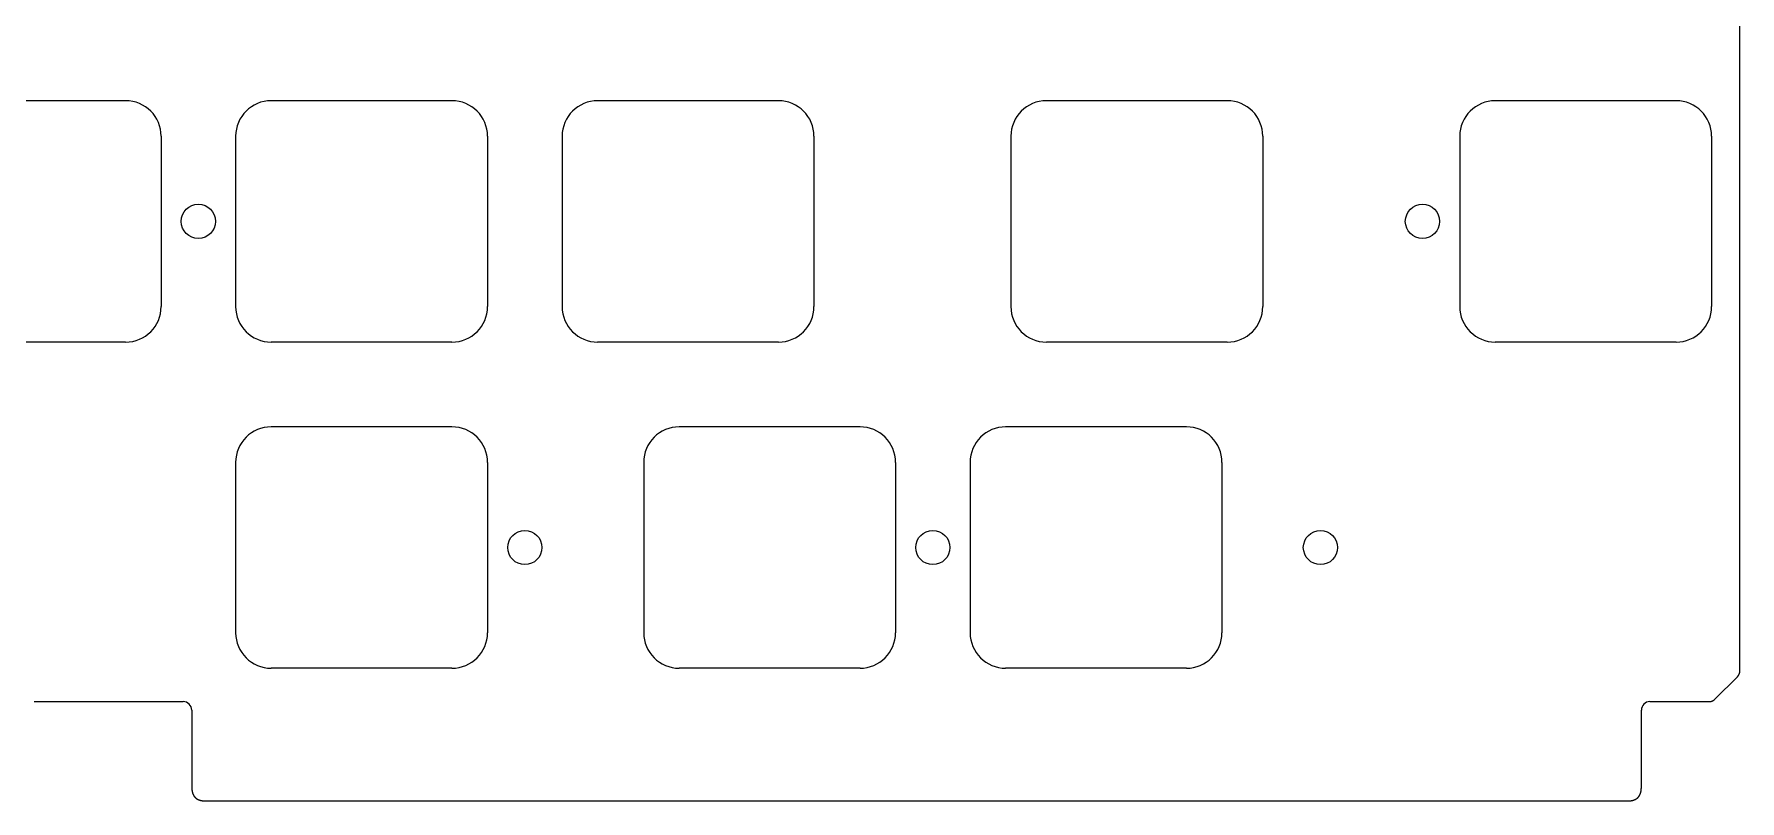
# Model space of a CAD drawing. Header units: millimetres. Extents: x -9 to 276, y -91 to 15.
# Drawn here: x 176.1 to 275.7, y -91 to -46.2 of the extents above; entities that cross this region are included whole.
import ezdxf

# ---------------------------------------------------------------- set-up
doc = ezdxf.new("R2010")
doc.units = ezdxf.units.MM
doc.layers.add('BLACK', color=7, linetype='CONTINUOUS')
doc.layers.add('Edge.Cuts', color=53, linetype='CONTINUOUS', true_color=0xc8a339)

msp = doc.modelspace()

# ---------------------------------------------------------------- linework, layer by layer
at = {"layer": 'BLACK', "linetype": 'Continuous'}
for p, q in [((245.78125, -50.1), (235.231249, -50.1)), ((271.975, -50.1), (261.424999, -50.1)), ((233.15625, -52.175), (233.15625, -62.125001)), ((247.85625, -52.175), (247.85625, -62.125)), ((259.35, -52.175), (259.35, -62.125001)), ((274.05, -52.175), (274.05, -62.125)), ((245.78125, -64.2), (235.23125, -64.2)), ((271.975, -64.2), (261.425, -64.2))]:
    msp.add_line(p, q, dxfattribs=at)
at = {"layer": 'BLACK'}
msp.add_circle((257.175, -57.15), 1, dxfattribs=at)
for centre, radius, start, end in [((235.231254, -52.175004), 2.075004, 90.00013806, 179.99988955), ((245.78125, -52.175), 2.075, 0, 90), ((261.425004, -52.175004), 2.075004, 90.00013806, 179.99988955), ((271.975, -52.175), 2.075, 0, 90), ((235.231252, -62.124998), 2.075002, 180.00008284, 269.99994478), ((245.78125, -62.125), 2.075, 270, 0), ((261.425002, -62.124998), 2.075002, 180.00008284, 269.99994478), ((271.975, -62.125), 2.075, 270, 0)]:
    msp.add_arc(centre, radius, start, end, dxfattribs=at)
at = {"layer": 'Edge.Cuts', "linetype": 'CONTINUOUS'}
for p, q in [((275.7, -83.39289), (275.7, 7.192893)), ((181.4875, -50.1), (170.9375, -50.1)), ((200.5375, -50.1), (189.9875, -50.1)), ((219.5875, -50.1), (209.0375, -50.1)), ((183.5625, -52.175), (183.5625, -62.125)), ((187.9125, -52.175), (187.9125, -62.125)), ((202.6125, -52.175), (202.6125, -62.125)), ((206.9625, -52.175), (206.9625, -62.125)), ((221.6625, -52.175), (221.6625, -62.125)), ((181.4875, -64.2), (170.9375, -64.2)), ((200.5375, -64.2), (189.9875, -64.2)), ((219.5875, -64.2), (209.0375, -64.2)), ((275.645185, -83.623601), (275.646602, -83.620891)), ((275.646602, -83.620891), (275.648, -83.618173)), ((275.648, -83.618173), (275.649379, -83.61545)), ((275.649379, -83.61545), (275.65074, -83.612718)), ((275.65074, -83.612718), (275.652081, -83.60998)), ((275.652081, -83.60998), (275.653404, -83.607234)), ((275.653404, -83.607234), (275.654708, -83.604482)), ((275.654708, -83.604482), (275.655994, -83.601722)), ((275.655994, -83.601722), (275.65726, -83.598956)), ((275.65726, -83.598956), (275.658508, -83.596181)), ((275.658508, -83.596181), (275.659737, -83.5934)), ((275.659737, -83.5934), (275.660948, -83.590611)), ((275.660948, -83.590611), (275.66214, -83.587815)), ((275.66214, -83.587815), (275.663314, -83.585011)), ((275.663314, -83.585011), (275.665606, -83.57938)), ((275.665606, -83.57938), (275.667824, -83.573718)), ((275.667824, -83.573718), (275.669968, -83.568026)), ((275.669968, -83.568026), (275.672039, -83.562301)), ((275.672039, -83.562301), (275.674036, -83.556544)), ((275.674036, -83.556544), (275.67596, -83.550754)), ((275.67596, -83.550754), (275.677811, -83.54493)), ((275.677811, -83.54493), (275.679589, -83.539073)), ((275.679589, -83.539073), (275.681294, -83.533181)), ((275.681294, -83.533181), (275.682925, -83.527254)), ((275.682925, -83.527254), (275.684483, -83.521292)), ((275.684483, -83.521292), (275.685968, -83.515293)), ((275.685968, -83.515293), (275.68738, -83.509257)), ((275.68738, -83.509257), (275.688718, -83.503184)), ((275.688718, -83.503184), (275.689983, -83.497072)), ((275.689983, -83.497072), (275.691174, -83.490922)), ((275.691174, -83.490922), (275.692291, -83.484733)), ((275.692291, -83.484733), (275.693333, -83.478504)), ((275.693333, -83.478504), (275.694302, -83.472234)), ((275.694302, -83.472234), (275.695196, -83.465924)), ((275.695196, -83.465924), (275.696015, -83.459571)), ((275.696015, -83.459571), (275.696758, -83.453176)), ((275.696758, -83.453176), (275.697426, -83.446738)), ((275.697426, -83.446738), (275.698018, -83.440255)), ((275.698018, -83.440255), (275.698534, -83.433729)), ((275.698534, -83.433729), (275.698973, -83.427157)), ((275.698973, -83.427157), (275.699334, -83.42054)), ((275.699334, -83.42054), (275.699618, -83.413876)), ((275.699618, -83.413876), (275.699824, -83.407164)), ((275.699824, -83.407164), (275.699952, -83.400405)), ((275.699952, -83.400405), (275.7, -83.393597)), ((275.7, -83.393597), (275.7, -83.39289)), ((274.246446, -85.05355), (275.553553, -83.746443)), ((275.553553, -83.746443), (275.555963, -83.744019)), ((275.555963, -83.744019), (275.558354, -83.741586)), ((275.558354, -83.741586), (275.560718, -83.739151)), ((275.560718, -83.739151), (275.563063, -83.736707)), ((275.563063, -83.736707), (275.565383, -83.734261)), ((275.565383, -83.734261), (275.567682, -83.731807)), ((275.567682, -83.731807), (275.569957, -83.72935)), ((275.569957, -83.72935), (275.572212, -83.726885)), ((275.572212, -83.726885), (275.574442, -83.724418)), ((275.574442, -83.724418), (275.576653, -83.721942)), ((275.576653, -83.721942), (275.57884, -83.719463)), ((275.57884, -83.719463), (275.581007, -83.716976)), ((275.581007, -83.716976), (275.58315, -83.714487)), ((275.58315, -83.714487), (275.585273, -83.711989)), ((275.585273, -83.711989), (275.587373, -83.709488)), ((275.587373, -83.709488), (275.589453, -83.706979)), ((275.589453, -83.706979), (275.591511, -83.704467)), ((275.591511, -83.704467), (275.593548, -83.701947)), ((275.593548, -83.701947), (275.595563, -83.699423)), ((275.595563, -83.699423), (275.597559, -83.696892)), ((275.597559, -83.696892), (275.599532, -83.694357)), ((275.599532, -83.694357), (275.601485, -83.691814)), ((275.601485, -83.691814), (275.603416, -83.689268)), ((275.603416, -83.689268), (275.605329, -83.686713)), ((275.605329, -83.686713), (275.607218, -83.684155)), ((275.607218, -83.684155), (275.609089, -83.681589)), ((275.609089, -83.681589), (275.610938, -83.679019)), ((275.610938, -83.679019), (275.612768, -83.676441)), ((275.612768, -83.676441), (275.614577, -83.67386)), ((275.614577, -83.67386), (275.616366, -83.67127)), ((275.616366, -83.67127), (275.618134, -83.668676)), ((275.618134, -83.668676), (275.619883, -83.666074)), ((275.619883, -83.666074), (275.621611, -83.663468)), ((275.621611, -83.663468), (275.62332, -83.660854)), ((275.62332, -83.660854), (275.625008, -83.658235)), ((275.625008, -83.658235), (275.626678, -83.655609)), ((275.626678, -83.655609), (275.628327, -83.652978)), ((275.628327, -83.652978), (275.629957, -83.650339)), ((275.629957, -83.650339), (275.631566, -83.647695)), ((275.631566, -83.647695), (275.633157, -83.645044)), ((275.633157, -83.645044), (275.634728, -83.642387)), ((275.634728, -83.642387), (275.63628, -83.639723)), ((275.63628, -83.639723), (275.637811, -83.637053)), ((275.637811, -83.637053), (275.639325, -83.634375)), ((275.639325, -83.634375), (275.640818, -83.631692)), ((275.640818, -83.631692), (275.642293, -83.629002)), ((275.642293, -83.629002), (275.643748, -83.626305)), ((275.643748, -83.626305), (275.645185, -83.623601)), ((176.149852, -85.199997), (184.850852, -85.199997)), ((270.450556, -85.199997), (273.892893, -85.199997)), ((273.892893, -85.199997), (273.896312, -85.199987)), ((273.896312, -85.199987), (273.899722, -85.199957)), ((273.899722, -85.199957), (273.903116, -85.199907)), ((273.903116, -85.199907), (273.906502, -85.199837)), ((273.906502, -85.199837), (273.909871, -85.199748)), ((273.909871, -85.199748), (273.913233, -85.199639)), ((273.913233, -85.199639), (273.916578, -85.19951)), ((273.916578, -85.19951), (273.919916, -85.199361)), ((273.919916, -85.199361), (273.923238, -85.199194)), ((273.923238, -85.199194), (273.926552, -85.199006)), ((273.926552, -85.199006), (273.929851, -85.1988)), ((273.929851, -85.1988), (273.933141, -85.198573)), ((273.933141, -85.198573), (273.936417, -85.198328)), ((273.936417, -85.198328), (273.939685, -85.198064)), ((273.939685, -85.198064), (273.942938, -85.19778)), ((273.942938, -85.19778), (273.946183, -85.197477)), ((273.946183, -85.197477), (273.949414, -85.197155)), ((273.949414, -85.197155), (273.952637, -85.196814)), ((273.952637, -85.196814), (273.955846, -85.196455)), ((273.955846, -85.196455), (273.959047, -85.196076)), ((273.959047, -85.196076), (273.962235, -85.195678)), ((273.962235, -85.195678), (273.965414, -85.195262)), ((273.965414, -85.195262), (273.96858, -85.194827)), ((273.96858, -85.194827), (273.971738, -85.194373)), ((273.971738, -85.194373), (273.974884, -85.1939)), ((273.974884, -85.1939), (273.978021, -85.193408)), ((273.978021, -85.193408), (273.981146, -85.192899)), ((273.981146, -85.192899), (273.984262, -85.19237)), ((273.984262, -85.19237), (273.987367, -85.191823)), ((273.987367, -85.191823), (273.990463, -85.191257)), ((273.990463, -85.191257), (273.993547, -85.190673)), ((273.993547, -85.190673), (273.996624, -85.19007)), ((273.996624, -85.19007), (273.999689, -85.189449)), ((273.999689, -85.189449), (274.002746, -85.188809)), ((274.002746, -85.188809), (274.005791, -85.188151)), ((274.005791, -85.188151), (274.008829, -85.187475)), ((274.008829, -85.187475), (274.011855, -85.18678)), ((274.011855, -85.18678), (274.014873, -85.186067)), ((274.014873, -85.186067), (274.017881, -85.185335)), ((274.017881, -85.185335), (274.020881, -85.184585)), ((274.020881, -85.184585), (274.02387, -85.183817)), ((274.02387, -85.183817), (274.026851, -85.183031)), ((274.026851, -85.183031), (274.029822, -85.182226)), ((274.029822, -85.182226), (274.032786, -85.181403)), ((274.032786, -85.181403), (274.035739, -85.180562)), ((274.035739, -85.180562), (274.038684, -85.179702)), ((274.038684, -85.179702), (274.04162, -85.178824)), ((274.04162, -85.178824), (274.044548, -85.177928)), ((274.044548, -85.177928), (274.047466, -85.177014)), ((274.047466, -85.177014), (274.050376, -85.176081)), ((274.050376, -85.176081), (274.053278, -85.17513)), ((274.053278, -85.17513), (274.056171, -85.174161)), ((274.056171, -85.174161), (274.059056, -85.173173)), ((274.059056, -85.173173), (274.061933, -85.172167)), ((274.061933, -85.172167), (274.064801, -85.171143)), ((274.064801, -85.171143), (274.067661, -85.1701)), ((274.067661, -85.1701), (274.070513, -85.16904)), ((274.070513, -85.16904), (274.073357, -85.16796)), ((274.073357, -85.16796), (274.076193, -85.166863)), ((274.076193, -85.166863), (274.079022, -85.165747)), ((274.079022, -85.165747), (274.081842, -85.164612)), ((274.081842, -85.164612), (274.084655, -85.16346)), ((274.084655, -85.16346), (274.090257, -85.161099)), ((274.090257, -85.161099), (274.095828, -85.158664)), ((274.095828, -85.158664), (274.10137, -85.156154)), ((274.10137, -85.156154), (274.106882, -85.153571)), ((274.106882, -85.153571), (274.112365, -85.150912)), ((274.112365, -85.150912), (274.11782, -85.148179)), ((274.11782, -85.148179), (274.123247, -85.14537)), ((274.123247, -85.14537), (274.128645, -85.142485)), ((274.128645, -85.142485), (274.134017, -85.139524)), ((274.134017, -85.139524), (274.139362, -85.136487)), ((274.139362, -85.136487), (274.14468, -85.133372)), ((274.14468, -85.133372), (274.149972, -85.13018)), ((274.149972, -85.13018), (274.155238, -85.126911)), ((274.155238, -85.126911), (274.160479, -85.123563)), ((274.160479, -85.123563), (274.165694, -85.120135)), ((274.165694, -85.120135), (274.170885, -85.116629)), ((274.170885, -85.116629), (274.176051, -85.113042)), ((274.176051, -85.113042), (274.181193, -85.109375)), ((274.181193, -85.109375), (274.186311, -85.105626)), ((274.186311, -85.105626), (274.191406, -85.101796)), ((274.191406, -85.101796), (274.196477, -85.097883)), ((274.196477, -85.097883), (274.201525, -85.093887)), ((274.201525, -85.093887), (274.20655, -85.089806)), ((274.20655, -85.089806), (274.211552, -85.085641)), ((274.211552, -85.085641), (274.216531, -85.081391)), ((274.216531, -85.081391), (274.221489, -85.077054)), ((274.221489, -85.077054), (274.226424, -85.072631)), ((274.226424, -85.072631), (274.231337, -85.068119)), ((274.231337, -85.068119), (274.236228, -85.063519)), ((274.236228, -85.063519), (274.241098, -85.05883)), ((274.241098, -85.05883), (274.245945, -85.05405)), ((274.245945, -85.05405), (274.246446, -85.05355)), ((185.350852, -85.699997), (185.350852, -90.199997)), ((269.950556, -90.199997), (269.950556, -85.699997)), ((185.350852, -90.199997), (185.350862, -90.205644)), ((185.350862, -90.205644), (185.350892, -90.211271)), ((185.350892, -90.211271), (185.350942, -90.216858)), ((185.350942, -90.216858), (185.351011, -90.222425)), ((185.351011, -90.222425), (185.351101, -90.227953)), ((185.351101, -90.227953), (185.351209, -90.233461)), ((185.351209, -90.233461), (185.351338, -90.23893)), ((185.351338, -90.23893), (185.351485, -90.24438)), ((185.351485, -90.24438), (185.351652, -90.249791)), ((185.351652, -90.249791), (185.351838, -90.255183)), ((185.351838, -90.255183), (185.352043, -90.260537)), ((185.352043, -90.260537), (185.352267, -90.265871)), ((185.352267, -90.265871), (185.352509, -90.271168)), ((185.352509, -90.271168), (185.352771, -90.276446)), ((185.352771, -90.276446), (185.353051, -90.281686)), ((185.353051, -90.281686), (185.35335, -90.286907)), ((185.35335, -90.286907), (185.353667, -90.292092)), ((185.353667, -90.292092), (185.354003, -90.297257)), ((185.354003, -90.297257), (185.354356, -90.302386)), ((185.354356, -90.302386), (185.354728, -90.307497)), ((185.354728, -90.307497), (185.355118, -90.312571)), ((185.355118, -90.312571), (185.355526, -90.317627)), ((185.355526, -90.317627), (185.355952, -90.322647)), ((185.355952, -90.322647), (185.356396, -90.327648)), ((185.356396, -90.327648), (185.356857, -90.332615)), ((185.356857, -90.332615), (185.357337, -90.337563)), ((185.357337, -90.337563), (185.357833, -90.342476)), ((185.357833, -90.342476), (185.358347, -90.347371)), ((185.358347, -90.347371), (185.358878, -90.352232)), ((185.358878, -90.352232), (185.359427, -90.357074)), ((185.359427, -90.357074), (185.359993, -90.361882)), ((185.359993, -90.361882), (185.360576, -90.366673)), ((185.360576, -90.366673), (185.361175, -90.371429)), ((185.361175, -90.371429), (185.361793, -90.376168)), ((185.361793, -90.376168), (185.362426, -90.380874)), ((185.362426, -90.380874), (185.363077, -90.385562)), ((185.363077, -90.385562), (185.363744, -90.390217)), ((185.363744, -90.390217), (185.364428, -90.394854)), ((185.364428, -90.394854), (185.365128, -90.399459)), ((185.365128, -90.399459), (185.365846, -90.404047)), ((185.365846, -90.404047), (185.366578, -90.408602)), ((185.366578, -90.408602), (185.367329, -90.41314)), ((185.367329, -90.41314), (185.368094, -90.417647)), ((185.368094, -90.417647), (185.368876, -90.422136)), ((185.368876, -90.422136), (185.369674, -90.426593)), ((185.369674, -90.426593), (185.370489, -90.431034)), ((185.370489, -90.431034), (185.371318, -90.435444)), ((185.371318, -90.435444), (185.372165, -90.439836)), ((185.372165, -90.439836), (185.373026, -90.444198)), ((185.373026, -90.444198), (185.373904, -90.448543)), ((185.373904, -90.448543), (185.374796, -90.452858)), ((185.374796, -90.452858), (185.375706, -90.457157)), ((185.375706, -90.457157), (185.376629, -90.461425)), ((185.376629, -90.461425), (185.377569, -90.465676)), ((185.377569, -90.465676), (185.378524, -90.469899)), ((185.378524, -90.469899), (185.379495, -90.474104)), ((185.379495, -90.474104), (185.38048, -90.478281)), ((185.38048, -90.478281), (185.381482, -90.482441)), ((185.381482, -90.482441), (185.382497, -90.486572)), ((185.382497, -90.486572), (185.383529, -90.490687)), ((185.383529, -90.490687), (185.384574, -90.494774)), ((185.384574, -90.494774), (185.385636, -90.498844)), ((185.385636, -90.498844), (185.386712, -90.502886)), ((185.386712, -90.502886), (185.387803, -90.506913)), ((185.387803, -90.506913), (185.388908, -90.510911)), ((185.388908, -90.510911), (185.39003, -90.514894)), ((185.39003, -90.514894), (185.391164, -90.518849)), ((185.391164, -90.518849), (185.392315, -90.522788)), ((185.392315, -90.522788), (185.393478, -90.5267)), ((185.393478, -90.5267), (185.394658, -90.530597)), ((185.394658, -90.530597), (185.395851, -90.534467)), ((185.395851, -90.534467), (185.397059, -90.53832)), ((185.397059, -90.53832), (185.398281, -90.542148)), ((185.398281, -90.542148), (185.399518, -90.54596)), ((185.399518, -90.54596), (185.400769, -90.549747)), ((185.400769, -90.549747), (185.402035, -90.553517)), ((185.402035, -90.553517), (185.403313, -90.557262)), ((185.403313, -90.557262), (185.404608, -90.560992)), ((185.404608, -90.560992), (185.405914, -90.564696)), ((185.405914, -90.564696), (185.407237, -90.568385)), ((185.407237, -90.568385), (185.408572, -90.57205)), ((185.408572, -90.57205), (185.409923, -90.575698)), ((185.409923, -90.575698), (185.411286, -90.579323)), ((185.411286, -90.579323), (185.412664, -90.582931)), ((185.412664, -90.582931), (185.414055, -90.586516)), ((185.414055, -90.586516), (185.415461, -90.590086)), ((185.415461, -90.590086), (185.41688, -90.593632)), ((269.88443, -90.593873), (269.887251, -90.586777)), ((269.887251, -90.586777), (269.890016, -90.579603)), ((269.890016, -90.579603), (269.892725, -90.57235)), ((269.892725, -90.57235), (269.895379, -90.565018)), ((269.895379, -90.565018), (269.897976, -90.557606)), ((269.897976, -90.557606), (269.900517, -90.550113)), ((269.900517, -90.550113), (269.903002, -90.542538)), ((269.903002, -90.542538), (269.905428, -90.53488)), ((269.905428, -90.53488), (269.907798, -90.527139)), ((269.907798, -90.527139), (269.910109, -90.519313)), ((269.910109, -90.519313), (269.912362, -90.511402)), ((269.912362, -90.511402), (269.914557, -90.503405)), ((269.914557, -90.503405), (269.916692, -90.495321)), ((269.916692, -90.495321), (269.918768, -90.487149)), ((269.918768, -90.487149), (269.920783, -90.478887)), ((269.920783, -90.478887), (269.922738, -90.470536)), ((269.922738, -90.470536), (269.924632, -90.462094)), ((269.924632, -90.462094), (269.926465, -90.45356)), ((269.926465, -90.45356), (269.928235, -90.444934)), ((269.928235, -90.444934), (269.929943, -90.436214)), ((269.929943, -90.436214), (269.931588, -90.427399)), ((269.931588, -90.427399), (269.933169, -90.418489)), ((269.933169, -90.418489), (269.934686, -90.409482)), ((269.934686, -90.409482), (269.936138, -90.400378)), ((269.936138, -90.400378), (269.937524, -90.391175)), ((269.937524, -90.391175), (269.938845, -90.381872)), ((269.938845, -90.381872), (269.940099, -90.372469)), ((269.940099, -90.372469), (269.941285, -90.362964)), ((269.941285, -90.362964), (269.942404, -90.353357)), ((269.942404, -90.353357), (269.943454, -90.343646)), ((269.943454, -90.343646), (269.944435, -90.33383)), ((269.944435, -90.33383), (269.945346, -90.323908)), ((269.945346, -90.323908), (269.946186, -90.31388)), ((269.946186, -90.31388), (269.946955, -90.303744)), ((269.946955, -90.303744), (269.947652, -90.293499)), ((269.947652, -90.293499), (269.948275, -90.283144)), ((269.948275, -90.283144), (269.948826, -90.272678)), ((269.948826, -90.272678), (269.949302, -90.2621)), ((269.949302, -90.2621), (269.949702, -90.251408)), ((269.949702, -90.251408), (269.950027, -90.240603)), ((269.950027, -90.240603), (269.950275, -90.229682)), ((269.950275, -90.229682), (269.950446, -90.218644)), ((269.950446, -90.218644), (269.950538, -90.207489)), ((269.950538, -90.207489), (269.950556, -90.199997)), ((185.41688, -90.593632), (185.418314, -90.597162)), ((185.418314, -90.597162), (185.41976, -90.600669)), ((185.41976, -90.600669), (185.421221, -90.604161)), ((185.421221, -90.604161), (185.422695, -90.60763)), ((185.422695, -90.60763), (185.424184, -90.611084)), ((185.424184, -90.611084), (185.425684, -90.614515)), ((185.425684, -90.614515), (185.4272, -90.617931)), ((185.4272, -90.617931), (185.428728, -90.621325)), ((185.428728, -90.621325), (185.430272, -90.624703)), ((185.430272, -90.624703), (185.431827, -90.62806)), ((185.431827, -90.62806), (185.433397, -90.631402)), ((185.433397, -90.631402), (185.434979, -90.634721)), ((185.434979, -90.634721), (185.436576, -90.638026)), ((185.436576, -90.638026), (185.438185, -90.64131)), ((185.438185, -90.64131), (185.439809, -90.644579)), ((185.439809, -90.644579), (185.441445, -90.647826)), ((185.441445, -90.647826), (185.443096, -90.651059)), ((185.443096, -90.651059), (185.444759, -90.654271)), ((185.444759, -90.654271), (185.446437, -90.657468)), ((185.446437, -90.657468), (185.448126, -90.660645)), ((185.448126, -90.660645), (185.44983, -90.663807)), ((185.44983, -90.663807), (185.451547, -90.666949)), ((185.451547, -90.666949), (185.453277, -90.670076)), ((185.453277, -90.670076), (185.45502, -90.673184)), ((185.45502, -90.673184), (185.456778, -90.676276)), ((185.456778, -90.676276), (185.458547, -90.679349)), ((185.458547, -90.679349), (185.460331, -90.682408)), ((185.460331, -90.682408), (185.462127, -90.685447)), ((185.462127, -90.685447), (185.463938, -90.688472)), ((185.463938, -90.688472), (185.465761, -90.691478)), ((185.465761, -90.691478), (185.467598, -90.694469)), ((185.467598, -90.694469), (185.469447, -90.697441)), ((185.469447, -90.697441), (185.471311, -90.700399)), ((185.471311, -90.700399), (185.473187, -90.703339)), ((185.473187, -90.703339), (185.475077, -90.706264)), ((185.475077, -90.706264), (185.476979, -90.709171)), ((185.476979, -90.709171), (185.478896, -90.712063)), ((185.478896, -90.712063), (185.480825, -90.714938)), ((185.480825, -90.714938), (185.482769, -90.717798)), ((185.482769, -90.717798), (185.484724, -90.720641)), ((185.484724, -90.720641), (185.486694, -90.723469)), ((185.486694, -90.723469), (185.488677, -90.72628)), ((185.488677, -90.72628), (185.490673, -90.729076)), ((185.490673, -90.729076), (185.492682, -90.731856)), ((185.492682, -90.731856), (185.494706, -90.734621)), ((185.494706, -90.734621), (185.496741, -90.737369)), ((185.496741, -90.737369), (185.498792, -90.740103)), ((185.498792, -90.740103), (185.500854, -90.74282)), ((185.500854, -90.74282), (185.502931, -90.745523)), ((185.502931, -90.745523), (185.505021, -90.74821)), ((185.505021, -90.74821), (185.507125, -90.750882)), ((185.507125, -90.750882), (185.509241, -90.753539)), ((185.509241, -90.753539), (185.511372, -90.756181)), ((185.511372, -90.756181), (185.513516, -90.758807)), ((185.513516, -90.758807), (185.515673, -90.761418)), ((185.515673, -90.761418), (185.517844, -90.764015)), ((185.517844, -90.764015), (185.520029, -90.766596)), ((185.520029, -90.766596), (185.522227, -90.769163)), ((185.522227, -90.769163), (185.52444, -90.771715)), ((185.52444, -90.771715), (185.526665, -90.774252)), ((185.526665, -90.774252), (185.528905, -90.776775)), ((185.528905, -90.776775), (185.531158, -90.779282)), ((185.531158, -90.779282), (185.533425, -90.781776)), ((185.533425, -90.781776), (185.535705, -90.784254)), ((185.535705, -90.784254), (185.538, -90.786719)), ((185.538, -90.786719), (185.540309, -90.789168)), ((185.540309, -90.789168), (185.542631, -90.791604)), ((185.542631, -90.791604), (185.544968, -90.794025)), ((185.544968, -90.794025), (185.547318, -90.796432)), ((185.547318, -90.796432), (185.549682, -90.798824)), ((185.549682, -90.798824), (185.552061, -90.801203)), ((185.552061, -90.801203), (185.556861, -90.805917)), ((185.556861, -90.805917), (185.561717, -90.810575)), ((185.561717, -90.810575), (185.56663, -90.815176)), ((185.56663, -90.815176), (185.571601, -90.819723)), ((185.571601, -90.819723), (185.57663, -90.824213)), ((185.57663, -90.824213), (185.581718, -90.828649)), ((185.581718, -90.828649), (185.586864, -90.83303)), ((185.586864, -90.83303), (185.592069, -90.837356)), ((185.592069, -90.837356), (185.597334, -90.841627)), ((185.597334, -90.841627), (185.602659, -90.845844)), ((185.602659, -90.845844), (185.608045, -90.850007)), ((185.608045, -90.850007), (185.613492, -90.854117)), ((185.613492, -90.854117), (185.619001, -90.858172)), ((185.619001, -90.858172), (185.624571, -90.862174)), ((185.624571, -90.862174), (185.630204, -90.866122)), ((185.630204, -90.866122), (185.635901, -90.870017)), ((185.635901, -90.870017), (185.641661, -90.873859)), ((185.641661, -90.873859), (185.647486, -90.877647)), ((185.647486, -90.877647), (185.653375, -90.881382)), ((185.653375, -90.881382), (185.659331, -90.885063)), ((185.659331, -90.885063), (185.665352, -90.888692)), ((185.665352, -90.888692), (185.67144, -90.892267)), ((185.67144, -90.892267), (185.677596, -90.895789)), ((185.677596, -90.895789), (185.68382, -90.899258)), ((185.68382, -90.899258), (185.690112, -90.902674)), ((185.690112, -90.902674), (185.696474, -90.906036)), ((185.696474, -90.906036), (185.702906, -90.909345)), ((185.702906, -90.909345), (185.709409, -90.9126)), ((185.709409, -90.9126), (185.715984, -90.915801)), ((185.715984, -90.915801), (185.722631, -90.918948)), ((185.722631, -90.918948), (185.72935, -90.922042)), ((185.72935, -90.922042), (185.736144, -90.925081)), ((185.736144, -90.925081), (185.743012, -90.928066)), ((185.743012, -90.928066), (185.749956, -90.930996)), ((185.749956, -90.930996), (185.756976, -90.933871)), ((185.756976, -90.933871), (185.764072, -90.936692)), ((185.764072, -90.936692), (185.771246, -90.939457)), ((185.771246, -90.939457), (185.778499, -90.942166)), ((185.778499, -90.942166), (185.785831, -90.94482)), ((185.785831, -90.94482), (185.793243, -90.947417)), ((185.793243, -90.947417), (185.800736, -90.949958)), ((185.800736, -90.949958), (185.808311, -90.952443)), ((185.808311, -90.952443), (185.815969, -90.954869)), ((185.815969, -90.954869), (185.82371, -90.957239)), ((185.82371, -90.957239), (185.831536, -90.95955)), ((185.831536, -90.95955), (185.839447, -90.961803)), ((185.839447, -90.961803), (185.847444, -90.963998)), ((185.847444, -90.963998), (185.855528, -90.966133)), ((185.855528, -90.966133), (185.8637, -90.968209)), ((185.8637, -90.968209), (185.871962, -90.970224)), ((185.871962, -90.970224), (185.880313, -90.972179)), ((185.880313, -90.972179), (185.888755, -90.974073)), ((185.888755, -90.974073), (185.897289, -90.975906)), ((185.897289, -90.975906), (185.905915, -90.977676)), ((185.905915, -90.977676), (185.914635, -90.979384)), ((185.914635, -90.979384), (185.92345, -90.981029)), ((185.92345, -90.981029), (185.93236, -90.98261)), ((185.93236, -90.98261), (185.941367, -90.984127)), ((185.941367, -90.984127), (185.950471, -90.985579)), ((185.950471, -90.985579), (185.959674, -90.986965)), ((185.959674, -90.986965), (185.968977, -90.988286)), ((185.968977, -90.988286), (185.97838, -90.98954)), ((185.97838, -90.98954), (185.987885, -90.990726)), ((185.987885, -90.990726), (185.997492, -90.991845)), ((185.997492, -90.991845), (186.007204, -90.992895)), ((186.007204, -90.992895), (186.017019, -90.993876)), ((186.017019, -90.993876), (186.026941, -90.994787)), ((186.026941, -90.994787), (186.036969, -90.995627)), ((186.036969, -90.995627), (186.047105, -90.996396)), ((186.047105, -90.996396), (186.05735, -90.997093)), ((186.05735, -90.997093), (186.067705, -90.997716)), ((186.067705, -90.997716), (186.078171, -90.998267)), ((186.078171, -90.998267), (186.088749, -90.998743)), ((186.088749, -90.998743), (186.099441, -90.999143)), ((186.099441, -90.999143), (186.110246, -90.999468)), ((186.110246, -90.999468), (186.121167, -90.999716)), ((186.121167, -90.999716), (186.132205, -90.999887)), ((186.132205, -90.999887), (186.14336, -90.999979)), ((186.14336, -90.999979), (186.150852, -90.999997)), ((186.150852, -90.999997), (269.150556, -90.999997)), ((269.150556, -90.999997), (269.156203, -90.999987)), ((269.156203, -90.999987), (269.16183, -90.999957)), ((269.16183, -90.999957), (269.167417, -90.999907)), ((269.167417, -90.999907), (269.172984, -90.999838)), ((269.172984, -90.999838), (269.178512, -90.999748)), ((269.178512, -90.999748), (269.18402, -90.99964)), ((269.18402, -90.99964), (269.189489, -90.999511)), ((269.189489, -90.999511), (269.194939, -90.999364)), ((269.194939, -90.999364), (269.20035, -90.999197)), ((269.20035, -90.999197), (269.205742, -90.999011)), ((269.205742, -90.999011), (269.211096, -90.998806)), ((269.211096, -90.998806), (269.21643, -90.998582)), ((269.21643, -90.998582), (269.221727, -90.99834)), ((269.221727, -90.99834), (269.227005, -90.998078)), ((269.227005, -90.998078), (269.232245, -90.997798)), ((269.232245, -90.997798), (269.237466, -90.997499)), ((269.237466, -90.997499), (269.242651, -90.997182)), ((269.242651, -90.997182), (269.247816, -90.996846)), ((269.247816, -90.996846), (269.252945, -90.996493)), ((269.252945, -90.996493), (269.258056, -90.996121)), ((269.258056, -90.996121), (269.26313, -90.995731)), ((269.26313, -90.995731), (269.268186, -90.995323)), ((269.268186, -90.995323), (269.273206, -90.994897)), ((269.273206, -90.994897), (269.278207, -90.994453)), ((269.278207, -90.994453), (269.283174, -90.993992)), ((269.283174, -90.993992), (269.288122, -90.993512)), ((269.288122, -90.993512), (269.293035, -90.993016)), ((269.293035, -90.993016), (269.29793, -90.992502)), ((269.29793, -90.992502), (269.30279, -90.991971)), ((269.30279, -90.991971), (269.307633, -90.991422)), ((269.307633, -90.991422), (269.312441, -90.990856)), ((269.312441, -90.990856), (269.317232, -90.990273)), ((269.317232, -90.990273), (269.321988, -90.989674)), ((269.321988, -90.989674), (269.326727, -90.989056)), ((269.326727, -90.989056), (269.331433, -90.988423)), ((269.331433, -90.988423), (269.336121, -90.987772)), ((269.336121, -90.987772), (269.340776, -90.987105)), ((269.340776, -90.987105), (269.345413, -90.986421)), ((269.345413, -90.986421), (269.350018, -90.985721)), ((269.350018, -90.985721), (269.354606, -90.985003)), ((269.354606, -90.985003), (269.359161, -90.984271)), ((269.359161, -90.984271), (269.363699, -90.98352)), ((269.363699, -90.98352), (269.368206, -90.982755)), ((269.368206, -90.982755), (269.372695, -90.981973)), ((269.372695, -90.981973), (269.377152, -90.981175)), ((269.377152, -90.981175), (269.381593, -90.98036)), ((269.381593, -90.98036), (269.386003, -90.979531)), ((269.386003, -90.979531), (269.390395, -90.978684)), ((269.390395, -90.978684), (269.394757, -90.977823)), ((269.394757, -90.977823), (269.399102, -90.976945)), ((269.399102, -90.976945), (269.403417, -90.976053)), ((269.403417, -90.976053), (269.407715, -90.975143)), ((269.407715, -90.975143), (269.411984, -90.97422)), ((269.411984, -90.97422), (269.416235, -90.97328)), ((269.416235, -90.97328), (269.420458, -90.972325)), ((269.420458, -90.972325), (269.424663, -90.971354)), ((269.424663, -90.971354), (269.42884, -90.970369)), ((269.42884, -90.970369), (269.433, -90.969367)), ((269.433, -90.969367), (269.437131, -90.968352)), ((269.437131, -90.968352), (269.441246, -90.96732)), ((269.441246, -90.96732), (269.445333, -90.966275)), ((269.445333, -90.966275), (269.449403, -90.965213)), ((269.449403, -90.965213), (269.453445, -90.964137)), ((269.453445, -90.964137), (269.457472, -90.963046)), ((269.457472, -90.963046), (269.46147, -90.961941)), ((269.46147, -90.961941), (269.465453, -90.960819)), ((269.465453, -90.960819), (269.469408, -90.959685)), ((269.469408, -90.959685), (269.473347, -90.958534)), ((269.473347, -90.958534), (269.477259, -90.957371)), ((269.477259, -90.957371), (269.481156, -90.956191)), ((269.481156, -90.956191), (269.485026, -90.954998)), ((269.485026, -90.954998), (269.488879, -90.95379)), ((269.488879, -90.95379), (269.492707, -90.952568)), ((269.492707, -90.952568), (269.496519, -90.951331)), ((269.496519, -90.951331), (269.500306, -90.95008)), ((269.500306, -90.95008), (269.504076, -90.948814)), ((269.504076, -90.948814), (269.507821, -90.947536)), ((269.507821, -90.947536), (269.511551, -90.946241)), ((269.511551, -90.946241), (269.515255, -90.944935)), ((269.515255, -90.944935), (269.518944, -90.943612)), ((269.518944, -90.943612), (269.522609, -90.942277)), ((269.522609, -90.942277), (269.526257, -90.940926)), ((269.526257, -90.940926), (269.529882, -90.939563)), ((269.529882, -90.939563), (269.53349, -90.938185)), ((269.53349, -90.938185), (269.537075, -90.936794)), ((269.537075, -90.936794), (269.540645, -90.935388)), ((269.540645, -90.935388), (269.544191, -90.933969)), ((269.544191, -90.933969), (269.547721, -90.932535)), ((269.547721, -90.932535), (269.551228, -90.931089)), ((269.551228, -90.931089), (269.55472, -90.929628)), ((269.55472, -90.929628), (269.558189, -90.928154)), ((269.558189, -90.928154), (269.561643, -90.926665)), ((269.561643, -90.926665), (269.565074, -90.925165)), ((269.565074, -90.925165), (269.56849, -90.923649)), ((269.56849, -90.923649), (269.571884, -90.922121)), ((269.571884, -90.922121), (269.575262, -90.920577)), ((269.575262, -90.920577), (269.578619, -90.919022)), ((269.578619, -90.919022), (269.581961, -90.917452)), ((269.581961, -90.917452), (269.58528, -90.91587)), ((269.58528, -90.91587), (269.588585, -90.914273)), ((269.588585, -90.914273), (269.591869, -90.912664)), ((269.591869, -90.912664), (269.595138, -90.91104)), ((269.595138, -90.91104), (269.598385, -90.909404)), ((269.598385, -90.909404), (269.601618, -90.907753)), ((269.601618, -90.907753), (269.60483, -90.90609)), ((269.60483, -90.90609), (269.608027, -90.904412)), ((269.608027, -90.904412), (269.611204, -90.902723)), ((269.611204, -90.902723), (269.614366, -90.901019)), ((269.614366, -90.901019), (269.617508, -90.899302)), ((269.617508, -90.899302), (269.620635, -90.897572)), ((269.620635, -90.897572), (269.623743, -90.895829)), ((269.623743, -90.895829), (269.626835, -90.894071)), ((269.626835, -90.894071), (269.629908, -90.892302)), ((269.629908, -90.892302), (269.632967, -90.890518)), ((269.632967, -90.890518), (269.636006, -90.888722)), ((269.636006, -90.888722), (269.639031, -90.886911)), ((269.639031, -90.886911), (269.642037, -90.885088)), ((269.642037, -90.885088), (269.645028, -90.883251)), ((269.645028, -90.883251), (269.648, -90.881402)), ((269.648, -90.881402), (269.650958, -90.879538)), ((269.650958, -90.879538), (269.653898, -90.877662)), ((269.653898, -90.877662), (269.656823, -90.875772)), ((269.656823, -90.875772), (269.65973, -90.87387)), ((269.65973, -90.87387), (269.662622, -90.871953)), ((269.662622, -90.871953), (269.665497, -90.870024)), ((269.665497, -90.870024), (269.668357, -90.86808)), ((269.668357, -90.86808), (269.6712, -90.866125)), ((269.6712, -90.866125), (269.674028, -90.864155)), ((269.674028, -90.864155), (269.676839, -90.862172)), ((269.676839, -90.862172), (269.679635, -90.860176)), ((269.679635, -90.860176), (269.682415, -90.858167)), ((269.682415, -90.858167), (269.68518, -90.856143)), ((269.68518, -90.856143), (269.687928, -90.854108)), ((269.687928, -90.854108), (269.690662, -90.852057)), ((269.690662, -90.852057), (269.693379, -90.849995)), ((269.693379, -90.849995), (269.696082, -90.847918)), ((269.696082, -90.847918), (269.698769, -90.845828)), ((269.698769, -90.845828), (269.701441, -90.843724)), ((269.701441, -90.843724), (269.704098, -90.841608)), ((269.704098, -90.841608), (269.70674, -90.839477)), ((269.70674, -90.839477), (269.709366, -90.837333)), ((269.709366, -90.837333), (269.711977, -90.835176)), ((269.711977, -90.835176), (269.714574, -90.833005)), ((269.714574, -90.833005), (269.717155, -90.83082)), ((269.717155, -90.83082), (269.719722, -90.828622)), ((269.719722, -90.828622), (269.722274, -90.826409)), ((269.722274, -90.826409), (269.724811, -90.824184)), ((269.724811, -90.824184), (269.727334, -90.821944)), ((269.727334, -90.821944), (269.729841, -90.819691)), ((269.729841, -90.819691), (269.732335, -90.817424)), ((269.732335, -90.817424), (269.734813, -90.815144)), ((269.734813, -90.815144), (269.737278, -90.812849)), ((269.737278, -90.812849), (269.739727, -90.81054)), ((269.739727, -90.81054), (269.742163, -90.808218)), ((269.742163, -90.808218), (269.744584, -90.805881)), ((269.744584, -90.805881), (269.746991, -90.803531)), ((269.746991, -90.803531), (269.749383, -90.801167)), ((269.749383, -90.801167), (269.751762, -90.798788)), ((269.751762, -90.798788), (269.756476, -90.793988)), ((269.756476, -90.793988), (269.761134, -90.789132)), ((269.761134, -90.789132), (269.765735, -90.784219)), ((269.765735, -90.784219), (269.770282, -90.779248)), ((269.770282, -90.779248), (269.774772, -90.774219)), ((269.774772, -90.774219), (269.779208, -90.769131)), ((269.779208, -90.769131), (269.783589, -90.763985)), ((269.783589, -90.763985), (269.787915, -90.75878)), ((269.787915, -90.75878), (269.792186, -90.753515)), ((269.792186, -90.753515), (269.796403, -90.74819)), ((269.796403, -90.74819), (269.800566, -90.742804)), ((269.800566, -90.742804), (269.804676, -90.737357)), ((269.804676, -90.737357), (269.808731, -90.731849)), ((269.808731, -90.731849), (269.812733, -90.726278)), ((269.812733, -90.726278), (269.816681, -90.720645)), ((269.816681, -90.720645), (269.820576, -90.714948)), ((269.820576, -90.714948), (269.824418, -90.709188)), ((269.824418, -90.709188), (269.828206, -90.703363)), ((269.828206, -90.703363), (269.831941, -90.697474)), ((269.831941, -90.697474), (269.835622, -90.691518)), ((269.835622, -90.691518), (269.839251, -90.685497)), ((269.839251, -90.685497), (269.842826, -90.679409)), ((269.842826, -90.679409), (269.846348, -90.673253)), ((269.846348, -90.673253), (269.849817, -90.667029)), ((269.849817, -90.667029), (269.853233, -90.660737)), ((269.853233, -90.660737), (269.856595, -90.654375)), ((269.856595, -90.654375), (269.859904, -90.647943)), ((269.859904, -90.647943), (269.863159, -90.64144)), ((269.863159, -90.64144), (269.86636, -90.634865)), ((269.86636, -90.634865), (269.869507, -90.628218)), ((269.869507, -90.628218), (269.872601, -90.621499)), ((269.872601, -90.621499), (269.87564, -90.614705)), ((269.87564, -90.614705), (269.878625, -90.607837)), ((269.878625, -90.607837), (269.881555, -90.600893)), ((269.881555, -90.600893), (269.88443, -90.593873))]:
    msp.add_line(p, q, dxfattribs=at)
at = {"layer": 'Edge.Cuts', "linetype": 'Continuous'}
for p, q in [((200.5375, -69.15), (189.987499, -69.15)), ((200.5375, -69.15), (189.987499, -69.15)), ((224.35, -69.15), (213.799999, -69.15)), ((224.35, -69.15), (213.799999, -69.15)), ((243.4, -69.15), (232.849999, -69.15)), ((243.4, -69.15), (232.849999, -69.15)), ((187.9125, -71.225), (187.9125, -81.175001)), ((187.9125, -71.225), (187.9125, -81.175001)), ((202.6125, -71.225), (202.6125, -81.175)), ((202.6125, -71.225), (202.6125, -81.175)), ((211.725, -71.225), (211.725, -81.175001)), ((211.725, -71.225), (211.725, -81.175001)), ((226.425, -71.225), (226.425, -81.175)), ((226.425, -71.225), (226.425, -81.175)), ((230.775, -71.225), (230.775, -81.175001)), ((230.775, -71.225), (230.775, -81.175001)), ((245.475, -71.225), (245.475, -81.175)), ((245.475, -71.225), (245.475, -81.175)), ((200.5375, -83.25), (189.9875, -83.25)), ((200.5375, -83.25), (189.9875, -83.25)), ((224.35, -83.25), (213.8, -83.25)), ((224.35, -83.25), (213.8, -83.25)), ((243.4, -83.25), (232.85, -83.25)), ((243.4, -83.25), (232.85, -83.25))]:
    msp.add_line(p, q, dxfattribs=at)
at = {"layer": 'Edge.Cuts'}
for centre in [(185.7375, -57.15), (204.7875, -76.2), (228.6, -76.2), (251.221875, -76.2)]:
    msp.add_circle(centre, 1, dxfattribs=at)
for centre, radius, start, end in [((181.4875, -52.175), 2.075, 0, 90), ((189.9875, -52.175), 2.075, 90, 180), ((200.5375, -52.175), 2.075, 0, 90), ((209.0375, -52.175), 2.075, 90, 180), ((219.5875, -52.175), 2.075, 0, 90), ((181.4875, -62.125), 2.075, -90, 0), ((189.9875, -62.125), 2.075, -180, -90), ((200.5375, -62.125), 2.075, -90, 0), ((209.0375, -62.125), 2.075, -180, -90), ((219.5875, -62.125), 2.075, -90, 0), ((189.9875, -71.225), 2.075, 90.00002761, 180), ((189.9875, -71.225), 2.075, 90.00002761, 180), ((200.5375, -71.225), 2.075, 0, 90), ((200.5375, -71.225), 2.075, 0, 90), ((213.8, -71.225), 2.075, 90.00002761, 180), ((213.8, -71.225), 2.075, 90.00002761, 180), ((224.35, -71.225), 2.075, 0, 90), ((224.35, -71.225), 2.075, 0, 90), ((232.85, -71.225), 2.075, 90.00002761, 180), ((232.85, -71.225), 2.075, 90.00002761, 180), ((243.4, -71.225), 2.075, 0, 90), ((243.4, -71.225), 2.075, 0, 90), ((189.9875, -81.175), 2.075, 180.00002761, 270), ((189.9875, -81.175), 2.075, 180.00002761, 270), ((200.5375, -81.175), 2.075, 270, 0), ((200.5375, -81.175), 2.075, 270, 0), ((213.8, -81.175), 2.075, 180.00002761, 270), ((213.8, -81.175), 2.075, 180.00002761, 270), ((224.35, -81.175), 2.075, 270, 0), ((224.35, -81.175), 2.075, 270, 0), ((232.85, -81.175), 2.075, 180.00002761, 270), ((232.85, -81.175), 2.075, 180.00002761, 270), ((243.4, -81.175), 2.075, 270, 0), ((243.4, -81.175), 2.075, 270, 0), ((184.850879, -85.699985), 0.499988, -0.00137517, 90.00309405), ((270.450479, -85.699985), 0.499923, -270.00882376, -179.99862469)]:
    msp.add_arc(centre, radius, start, end, dxfattribs=at)

doc.saveas('drawing.dxf')
